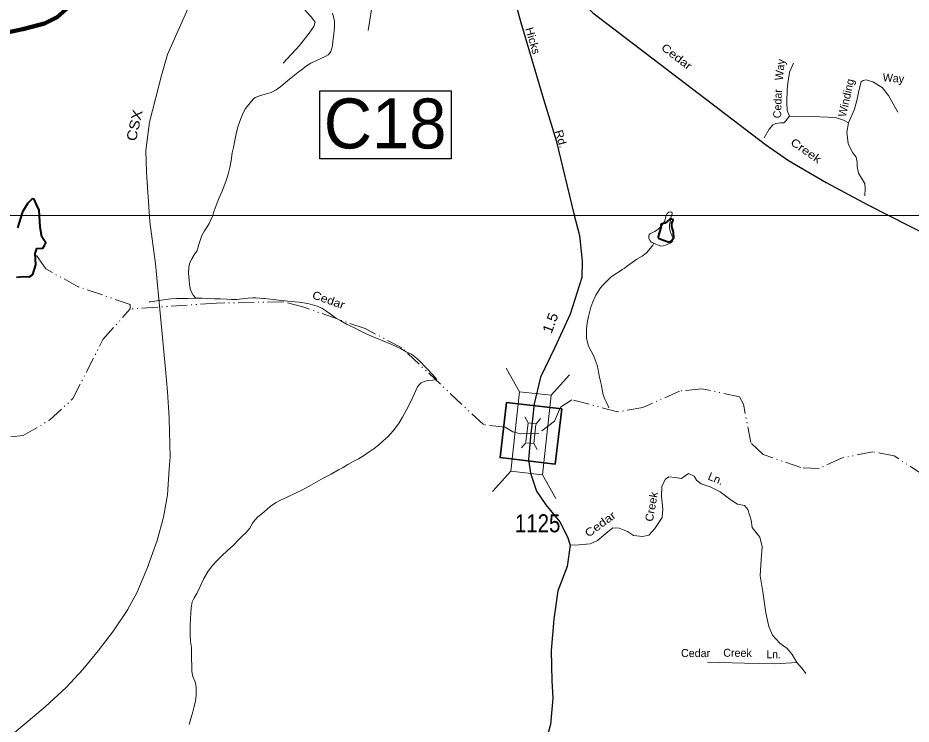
# Model space of a CAD drawing. Extents: x 649378 to 698944, y 229673 to 279958.
# Drawn here: x 657297 to 659529, y 257465 to 259230 of the extents above; entities that cross this region are included whole.
import ezdxf
from ezdxf.enums import TextEntityAlignment as Align

# ---------------------------------------------------------------- set-up
doc = ezdxf.new("R2010")
doc.units = 0
doc.header["$LTSCALE"] = 8
doc.linetypes.add('DASH_DOUBLE_DOT', pattern=[9.2, 5, -1.2, 0.3, -1.2, 0.3, -1.2])
doc.linetypes.add('LONG_DASHED', pattern=[7.5, 6, -1.5])
for name, color, linetype, lineweight in [('10', 7, 'Continuous', 40), ('11', 7, 'Continuous', 40), ('17', 7, 'Continuous', 40), ('28', 7, 'Continuous', 120), ('31', 7, 'Continuous', 53), ('32', 7, 'Continuous', 25), ('35', 7, 'Continuous', 13), ('44', 7, 'Continuous', 13), ('50', 7, 'Continuous', 13), ('59', 7, 'Continuous', 13), ('62', 7, 'Continuous', 13), ('63', 7, 'Continuous', 13)]:
    doc.layers.add(name, color=color, linetype=linetype, lineweight=lineweight)
for name, color, linetype in [('14', 7, 'Continuous'), ('21', 7, 'Continuous'), ('8', 7, 'Continuous')]:
    doc.layers.add(name, color=color, linetype=linetype)

msp = doc.modelspace()

# ---------------------------------------------------------------- linework, layer by layer
at = {"layer": '11'}
msp.add_lwpolyline([(657293.711, 258582.179), (657311.77, 258583.873), (657324.75, 258582.744), (657334.344, 258588.955), (657341.681, 258612.672), (657340.11, 258641.309), (657344.503, 258653.895), (657359.176, 258654.46), (657363.691, 258661.236), (657366.512, 258668.013), (657356.354, 258682.694), (657352.968, 258707.541), (657349.696, 258749.677), (657342.809, 258765.14), (657337.731, 258776.998), (657332.651, 258778.128), (657321.364, 258767.399), (657308.384, 258745.376), (657295.898, 258705.794)], dxfattribs=at)
msp.add_lwpolyline([(658930.85, 258708.965), (658931.027, 258717.625), (658933.432, 258722.437), (658934.418, 258724.125), (658934.233, 258725.645), (658930.626, 258726.849), (658926.618, 258726.849), (658914.194, 258716.823), (658907.269, 258715.893), (658904.976, 258714.417), (658903.567, 258712.326), (658903.743, 258706.412), (658897.684, 258686.628), (658896.96, 258682.334), (658899.765, 258679.126), (658910.186, 258674.314), (658921.809, 258670.303), (658924.957, 258670.343), (658929.824, 258671.908), (658930.531, 258673.865), (658935.836, 258680.73), (658935.435, 258694.767)], close=True, dxfattribs=at)
at = {"layer": '28'}
msp.add_lwpolyline([(656847.468, 258919.188), (656857.19, 258938.131), (656874.888, 258972.38), (656933.025, 259057.16), (656941.846, 259071.308), (656971.181, 259105.773), (656997.964, 259127.048), (657030.463, 259144.148), (657129.341, 259164.648), (657309.431, 259202.336), (657362.998, 259215.952), (657395.307, 259232.546), (657440.372, 259272.117), (657492.025, 259328.921), (657537.939, 259372.747), (657560.046, 259403.382), (657570.249, 259430.614), (657596.395, 259507.416), (657655.701, 259695.697), (657676.07, 259753.673), (657696.476, 259794.946), (657717.733, 259825.582), (657807.01, 259922.169), (658079.785, 260218.412)], dxfattribs=at)
at = {"layer": '31', "lineweight": 25}
msp.add_lwpolyline([(658051.125, 259047.842), (658380.004, 259047.842), (658380.004, 258878.317), (658051.125, 258878.317)], close=True, dxfattribs=at)
at = {"layer": '31', "lineweight": 35}
msp.add_lwpolyline([(658518.267, 258269.197), (658656.277, 258252.904), (658639.972, 258114.79), (658501.962, 258131.083)], close=True, dxfattribs=at)
at = {"layer": '32'}
for points in [[(658538.887, 259455.813), (658528.85, 259437.446), (658528.815, 259408.705), (658532.252, 259343.835), (658536.503, 259283.414), (658553.508, 259218.737), (658610.902, 259026.834), (658642.363, 258923.862), (658686.152, 258740.47), (658700.607, 258686.006), (658707.41, 258622.18), (658706.559, 258581.332), (658677.225, 258489.849), (658638.962, 258406.45), (658603.25, 258332.412), (658587.095, 258265.182), (658580.292, 258204.761), (658579.12, 258191.993)], [(658538.887, 259455.813), (658646.368, 259334.591), (658733.947, 259242.682), (659165.041, 258914.192), (659222.86, 258874.195), (659317.242, 258818.879), (659420.976, 258762.713), (659681.588, 258630.381), (659755.562, 258598.042), (659834.638, 258574.214), (659931.571, 258548.684), (660147.968, 258484.432), (660192.182, 258458.051), (660223.643, 258431.67), (660313.773, 258338.91), (660358.413, 258263.595), (660478.302, 257987.017), (660502.535, 257912.554), (660520.392, 257849.579), (660530.595, 257818.092)], [(658579.12, 258191.993), (658573.065, 258126.043), (658578.167, 258092.003), (658592.622, 258046.899), (658616.429, 258012.859), (658651.716, 257970.734), (658670.422, 257933.29), (658676.799, 257912.44), (658669.997, 257858.826), (658646.189, 257798.405), (658635.986, 257726.92), (658629.608, 257649.052), (658631.309, 257573.313), (658633.86, 257529.911), (658628.333, 257463.959), (658613.878, 257413.749), (658551.807, 257290.353), (658537.353, 257258.015)]]:
    msp.add_lwpolyline(points, dxfattribs=at)
at = {"layer": '35'}
for points in [[(658125.172, 259473.398), (658149.192, 259455.739), (658175.125, 259434.889), (658196.807, 259418.72), (658203.61, 259411.487), (658207.011, 259405.53), (658205.735, 259394.041), (658201.484, 259365.107), (658184.446, 259277.834), (658172.542, 259198.691)], [(658010.034, 259357.935), (658010.565, 259343.787), (658006.526, 259309.534), (658003.125, 259285.706), (658002.7, 259272.941), (658005.251, 259262.303), (658018.005, 259245.283), (658030.264, 259232.773), (658040.042, 259220.008), (658036.641, 259208.944), (658024.737, 259191.925), (658001.082, 259161.058), (657959.844, 259117.231)], [(659224.941, 258984.448), (659219.591, 258998.501), (659218.922, 259018.576), (659219.591, 259052.704), (659222.266, 259072.11), (659225.61, 259094.862), (659235.642, 259116.944)], [(659372.739, 258967.719), (659388.12, 259001.847), (659394.808, 259027.275), (659398.821, 259048.02), (659404.84, 259070.102), (659409.521, 259074.117), (659416.878, 259075.456), (659433.596, 259070.772), (659457.003, 259056.05), (659472.385, 259036.644), (659495.792, 258994.486)], [(659162.077, 258930.246), (659174.784, 258952.328), (659183.478, 258963.035), (659191.503, 258966.381), (659202.872, 258968.388), (659210.897, 258968.388), (659216.916, 258973.742), (659220.26, 258978.426), (659224.941, 258984.448)], [(659224.941, 258984.448), (659281.118, 258983.779), (659321.244, 258982.441), (659340.638, 258981.102), (659360.032, 258975.08), (659372.739, 258967.719)], [(659372.739, 258967.719), (659368.726, 258944.967), (659372.07, 258916.193), (659382.77, 258894.11), (659392.133, 258882.065), (659394.139, 258870.02), (659394.808, 258858.644), (659397.483, 258841.915), (659408.184, 258825.186), (659413.534, 258816.486), (659414.202, 258803.772), (659413.534, 258785.704)], [(658676.799, 257912.44), (658699.757, 257912.865), (658726.966, 257915.418), (658745.672, 257923.928), (658771.181, 257945.204), (658783.935, 257955.416), (658799.24, 257954.565), (658820.497, 257946.055), (658835.802, 257936.693), (658857.909, 257934.14), (658874.064, 257937.545), (658888.519, 257953.714), (658907.226, 257980.946), (658908.926, 258002.221), (658905.287, 258034.137), (658906.137, 258059.667), (658915.49, 258077.539), (658923.993, 258082.645), (658939.298, 258080.943), (658955.453, 258079.241), (658964.807, 258085.198), (658973.309, 258091.155), (658986.914, 258084.347), (658992.866, 258074.986), (659004.77, 258065.625), (659026.877, 258057.965), (659052.385, 258045.2), (659079.595, 258024.776), (659095.75, 258014.564), (659112.755, 258011.16), (659121.258, 258000.948), (659129.761, 257974.567), (659132.312, 257956.696), (659150.856, 257932.457), (659156.808, 257907.778), (659154.258, 257876.291), (659151.706, 257835.442), (659158.509, 257795.445), (659166.161, 257742.682), (659173.665, 257709.022), (659183.018, 257686.895), (659200.874, 257667.323), (659219.58, 257653.706), (659231.697, 257639.026), (659244.025, 257618.602)], [(659244.025, 257618.602), (659189.182, 257615.624), (659112.657, 257616.9), (659020.163, 257619.453)], [(659244.025, 257618.602), (659257.205, 257603.709), (659266.558, 257590.944)]]:
    msp.add_lwpolyline(points, dxfattribs=at)
at = {"layer": '44'}
for points in [[(657750.485, 259318.78), (657700.494, 259206.435), (657671.119, 259138.893), (657657.222, 259091.756), (657656.636, 259089.94), (657625.676, 258969.338), (657617.031, 258899.112), (657618.531, 258844.891), (657626.57, 258720.68), (657641.095, 258615.413), (657666.003, 258351.934), (657670.562, 258295.272), (657675.263, 258230.745), (657675.26, 258227.697), (657677.441, 258132.682), (657674.823, 258103.355), (657670.425, 258038.041), (657660.912, 257981.853), (657644.775, 257923.668), (657622.636, 257861.158), (657623.209, 257862.366), (657593.858, 257793.056), (657593.858, 257793.056), (657571.977, 257751.875), (657571.965, 257751.266), (657535.685, 257697.643), (657497.468, 257647.656), (657459.205, 257601.328), (657417.249, 257556.173), (657366.23, 257509.072), (657322.925, 257472.418), (657227.922, 257394.103)], [(657498.083, 257648.461), (657497.468, 257647.656), (657459.205, 257601.328), (657417.249, 257556.173), (657366.23, 257509.072), (657322.925, 257472.418), (657227.922, 257394.103), (657186.351, 257361.741), (657132.238, 257318.239), (657127.718, 257314.515)]]:
    msp.add_lwpolyline(points, dxfattribs=at)
at = {"layer": '50'}
for p, q in [((658516.83, 258355.075), (658550.212, 258295.745)), ((658675.139, 258337.788), (658629.739, 258287.06)), ((658528.5, 258096.927), (658483.101, 258046.199)), ((658608.028, 258088.242), (658641.41, 258028.912))]:
    msp.add_line(p, q, dxfattribs=at)
at = {"layer": '50', "linetype": 'LONG_DASHED'}
for p, q in [((658563.548, 258232.764), (658571.893, 258217.931)), ((658603.124, 258228.442), (658591.775, 258215.76)), ((658566.465, 258168.227), (658555.115, 258155.545)), ((658586.347, 258166.056), (658594.692, 258151.223))]:
    msp.add_line(p, q, dxfattribs=at)
at = {"layer": '50'}
msp.add_lwpolyline([(658608.028, 258088.242), (658629.739, 258287.06), (658550.212, 258295.745), (658528.5, 258096.927)], close=True, dxfattribs=at)
at = {"layer": '50', "linetype": 'LONG_DASHED'}
msp.add_lwpolyline([(658586.347, 258166.056), (658591.775, 258215.76), (658571.893, 258217.931), (658566.465, 258168.227)], close=True, dxfattribs=at)
at = {"layer": '59', "linetype": 'DASH_DOUBLE_DOT'}
for points in [[(657577.588, 258502.68), (657577.588, 258513.664), (657447.713, 258558.366), (657366.338, 258603.054), (657340.11, 258641.309)], [(656964.65, 258212.36), (657206.338, 258176.362), (657310.275, 258186.206), (657376.088, 258224.848), (657434.338, 258278.646), (657509.588, 258426.101), (657577.588, 258502.68)], [(659621.899, 258047.443), (659486.837, 258135.254), (659433.524, 258145.348), (659354.899, 258129.972), (659299.087, 258104.112), (659253.399, 258106.065), (659159.212, 258139.018), (659128.399, 258168.643), (659110.087, 258265.018), (659100.087, 258283.221), (659005.899, 258303.173), (658950.087, 258297.314), (658858.962, 258256.203), (658795.587, 258245.515), (658680.962, 258275.89), (658653.212, 258257.467), (658637.962, 258221.78), (658597.774, 258191.608), (658579.12, 258191.993), (658552.811, 258190.657), (658533.579, 258195.606), (658514.896, 258206.878), (658460.274, 258213.45), (658256.087, 258405.668), (658164.649, 258453.559), (658009.149, 258507.761), (657961.024, 258520.761), (657793.399, 258517.212), (657577.588, 258502.68)]]:
    msp.add_lwpolyline(points, dxfattribs=at)
at = {"layer": '62'}
for points in [[(658083.562, 259242.453), (658087.938, 259222.969), (658088, 259208.36), (658086.25, 259190.047), (658083.938, 259171.156), (658082.812, 259160.172), (658081, 259152.235), (658079.25, 259146.141), (658075.562, 259141.235), (658072.562, 259138.172), (658064.688, 259133.875), (658052.5, 259128.312), (658041.5, 259122.766), (658028.812, 259117.203), (658018.438, 259110.438), (658009.375, 259103.078), (657996.625, 259093.86), (657983.938, 259084.031), (657970.5, 259073), (657954.125, 259058.891), (657942, 259050.906), (657929.875, 259044.125), (657918.312, 259040.406), (657903.062, 259036.656), (657890.312, 259031.719), (657884.875, 259027.422), (657877, 259018.235), (657866.125, 259003.547), (657859.5, 258993.141), (657852.875, 258976.641), (657846.812, 258958.344), (657842.125, 258940.625), (657837.938, 258919.891), (657835.562, 258906.469), (657832.562, 258893.031), (657829.625, 258874.141), (657826.688, 258856.438), (657822.5, 258839.953), (657817.75, 258824.094), (657811.688, 258808.203), (657806.875, 258795.375), (657800.25, 258780.719), (657794.875, 258767.891), (657787.688, 258748.344), (657782.875, 258734.312), (657775.062, 258716.594), (657770.25, 258708.016), (657763.625, 258698.25), (657757, 258686.016), (657752.188, 258673.781), (657749.125, 258663.422), (657746.75, 258654.875), (657743.75, 258647.531), (657737.125, 258637.735), (657731.688, 258627.969), (657726.312, 258618.812), (657723.812, 258607.812), (657723.375, 258591.969), (657724.688, 258574.922), (657725.375, 258564.547), (657727.812, 258553.594), (657730.312, 258546.297), (657735.25, 258537.172), (657741.375, 258529.297)], [(658886.375, 258666.766), (658883.375, 258662.485), (658873.688, 258649.641), (658867, 258642.281), (658856.688, 258634.297), (658843.938, 258626.906), (658831.812, 258618.922), (658820.312, 258610.344), (658812.375, 258604.188), (658807.5, 258601.11), (658800.25, 258596.203), (658789.25, 258589.438), (658779, 258582.062), (658769.312, 258572.86), (658759.562, 258563.047), (658752.938, 258555.703), (658741.438, 258537.36), (658733.625, 258520.86), (658728.875, 258507.422), (658722.812, 258484.219), (658719.875, 258468.375), (658718.188, 258453.11), (658718.25, 258430.578), (658720.188, 258419.016), (658722.688, 258409.266), (658729.438, 258397.125), (658736.25, 258384.969), (658739.875, 258375.235), (658744.25, 258361.844), (658746.75, 258350.281), (658749.875, 258335.672), (658753, 258321.078), (658755.5, 258311.328), (658757.438, 258300.985), (658759.938, 258288.203), (658763.625, 258277.25), (658767.938, 258268.75), (658772.25, 258259.625), (658774.125, 258255.375)], [(657625, 258520.11), (657628.688, 258520.125), (657644.5, 258522.656), (657661, 258525.172), (657679.875, 258528.344), (657693.812, 258529.016), (657705.375, 258529.094), (657721.25, 258529.172), (657741.375, 258529.297)], [(657741.375, 258529.297), (657743.188, 258529.312), (657757.25, 258529.391), (657771.875, 258528.844), (657788.312, 258528.344), (657802.312, 258527.797), (657818.812, 258527.297), (657830.375, 258526.125), (657843.812, 258526.203), (657857.812, 258528.125), (657872.438, 258529.422), (657884, 258530.094), (657891.938, 258530.141), (657901.688, 258529.578), (657910.812, 258528.422), (657913.875, 258528.438), (657949.25, 258524.985), (657971.812, 258522.047), (657998.625, 258519.766), (658021.188, 258516.25), (658033.375, 258513.266), (658045, 258509.672), (658056.625, 258504.266), (658068.875, 258496.391), (658077.438, 258490.36), (658090.312, 258480.672), (658103.688, 258472.828), (658118.438, 258464.375), (658137.938, 258455.344), (658150.812, 258448.703), (658165.438, 258441.469), (658178.938, 258435.469), (658194.75, 258428.844), (658206.938, 258424.047), (658231.438, 258413.812), (658252.812, 258403.578), (658267.438, 258395.735), (658280.312, 258389.719), (658288.875, 258383.062), (658300.5, 258372.766), (658317.062, 258355.172), (658333.625, 258337.61), (658344.062, 258326.094)], [(657724.812, 257463.875), (657730.25, 257480.985), (657733.812, 257495.61), (657737.438, 257509.031), (657740.375, 257523.078), (657742.75, 257536.516), (657742.688, 257547.469), (657742.562, 257557.828), (657740.062, 257570.61), (657734.5, 257584), (657731.375, 257596.156), (657731.312, 257611.391), (657730.625, 257627.25), (657730.562, 257638.219), (657730.5, 257646.141), (657730.5, 257656.485), (657728.562, 257671.125), (657727.188, 257689.391), (657727.75, 257709.5), (657728.188, 257728.406), (657728.75, 257743.031), (657729.875, 257755.219), (657732.812, 257770.485), (657737.125, 257780.86), (657743.75, 257791.266), (657752.75, 257808.985), (657761.812, 257829.141), (657772.625, 257847.485), (657782.875, 257860.953), (657793.812, 257873.203), (657807.75, 257886.688), (657819.938, 257897.735), (657835.688, 257911.844), (657848.375, 257925.328), (657856.875, 257933.891), (657867.188, 257943.703), (657876.25, 257954.735), (657883.5, 257966.969), (657889, 257974.906), (657896.812, 257982.875), (657907.125, 257991.469), (657918.688, 258001.281), (657928.375, 258009.266), (657942.312, 258018.485), (657953.312, 258024.641), (657969.688, 258032.047), (657990.938, 258041.906), (658008, 258050.547), (658030.5, 258062.875), (658059.562, 258079.485), (658079.688, 258089.344), (658097.938, 258100.422), (658110, 258106.594), (658121.625, 258113.953), (658134.938, 258121.36), (658148.375, 258128.141), (658162.938, 258137.36), (658174.438, 258145.344), (658187.125, 258153.953), (658198.125, 258161.922), (658209.625, 258172.953), (658221.75, 258183.406), (658235.062, 258198.094), (658243.5, 258209.11), (658249.625, 258218.281), (658258, 258232.36), (658268.312, 258250.688), (658276.125, 258265.969), (658284, 258282.485), (658291.75, 258298.985), (658296, 258308.141), (658299.625, 258313.031), (658304.5, 258317.938), (658312.438, 258321.016), (658321.5, 258324.125), (658333.062, 258324.812), (658344.062, 258326.094)]]:
    msp.add_lwpolyline(points, dxfattribs=at)
msp.add_lwpolyline([(658886.375, 258666.766), (658891.25, 258664.36), (658904.125, 258659.562), (658909.562, 258660.188), (658915.688, 258662.062), (658928.438, 258668.235), (658933.312, 258672.516), (658934.438, 258676.172), (658933.812, 258681.047), (658931.375, 258687.125), (658928.25, 258694.422), (658925.75, 258704.156), (658925.125, 258712.688), (658927.5, 258724.297), (658929.875, 258733.438), (658931.688, 258740.172), (658931.688, 258743.219), (658931, 258744.406), (658929.812, 258744.406), (658927.375, 258745.61), (658923.688, 258744.985), (658919.5, 258741.312), (658916.438, 258733.969), (658914.688, 258726.047), (658913.5, 258723), (658909.875, 258716.281), (658906.875, 258711.375), (658897.812, 258703.391), (658888.625, 258696.656), (658877.75, 258691.094), (658875.312, 258689.875), (658874.688, 258688.656), (658874.062, 258684.36), (658874.062, 258678.875), (658877.188, 258672.797), (658879.625, 258669.781)], close=True, dxfattribs=at)
at = {"layer": '63'}
msp.add_lwpolyline([(656565.157, 258736.11), (660662.811, 258736.11), (660662.811, 263235.006), (656565.157, 263235.006)], close=True, dxfattribs=at)

# ---------------------------------------------------------------- texts
at = {"layer": '10'}
for s, rotation, p in [('Way', 83.736, (659211.192, 259099.67)), ('Way', 355.598, (659484.374, 259069.908)), ('Winding', 77.175, (659376.619, 259028.328)), ('Cedar', 88.457, (659205.324, 259015.657)), ('Cedar', 359.669, (658990.547, 257632.353)), ('Creek', 359.669, (659095.37, 257632.989))]:
    msp.add_text(s, height=20, rotation=rotation, dxfattribs=at).set_placement(p, align=Align.CENTER)
for s, rotation, width, p in [('Ln.', 337.365, 1.05, (659037.478, 258069.377)), ('Creek', 80.118, 1.05, (658890.147, 258006.773)), ('Cedar', 36.08, 1.2, (658758.112, 257956.661)), ('Ln.', 359.669, 0.95, (659185.699, 257629.48))]:
    msp.add_text(s, height=20, rotation=rotation, dxfattribs=dict(at, width=width)).set_placement(p, align=Align.CENTER)
at = {"layer": '11'}
for s, rotation, width, p in [('Hicks', 286.193, 1.05, (658574.376, 259170.551)), ('Cedar', 322.391, 1.2, (658937.436, 259125.63)), ('Rd.', 286.268, 1.1, (658644.823, 258924.997)), ('Creek', 325.218, 1.2, (659261.078, 258890.34))]:
    msp.add_text(s, height=20, rotation=rotation, dxfattribs=dict(at, width=width)).set_placement(p, align=Align.CENTER)
at = {"layer": '14', "width": 1.15}
msp.add_text('CSX', height=25, rotation=77.51, dxfattribs=at).set_placement((657600.397, 258959.098), align=Align.CENTER)
at = {"layer": '17', "width": 1.1}
msp.add_text('1.5', height=25, rotation=69.596, dxfattribs=at).set_placement((658639.335, 258463.382), align=Align.CENTER)
at = {"layer": '21', "width": 1.15}
msp.add_text('Cedar', height=20, rotation=340.783, dxfattribs=at).set_placement((658070.086, 258515.931), align=Align.CENTER)
at = {"layer": '31'}
msp.add_text('C18', height=125, dxfattribs=at).set_placement((658061.302, 258903.893))
at = {"layer": '8', "width": 0.85}
msp.add_text('1125', height=45, dxfattribs=at).set_placement((658595.839, 257944.389), align=Align.CENTER)

doc.saveas('drawing.dxf')
